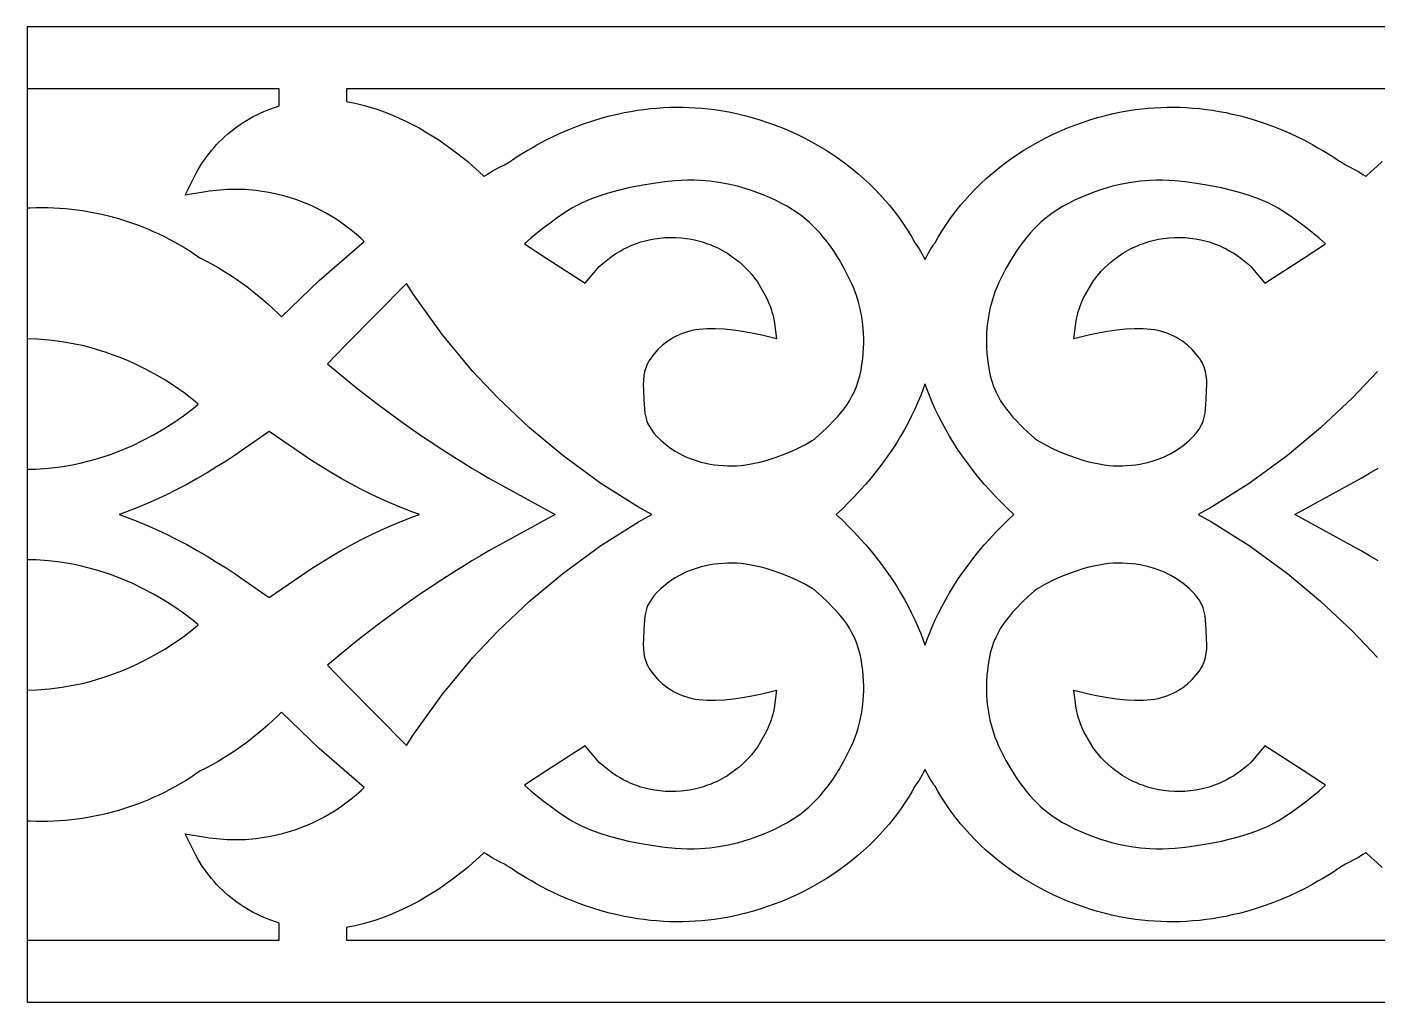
# Model space of a CAD drawing. Extents: x -438 to 438, y -79 to 79.
# Drawn here: x -437.5 to -218.8, y -79 to 79 of the extents above; entities that cross this region are included whole.
import ezdxf

# ---------------------------------------------------------------- set-up
doc = ezdxf.new("R2010")
doc.units = 0
doc.layers.add('LAYER_1', color=18, linetype='CONTINUOUS')

msp = doc.modelspace()

# ---------------------------------------------------------------- linework, layer by layer
at = {"layer": 'LAYER_1'}
for points in [[(-437.5, -79), (437.5, -79), (437.5, 79), (-437.5, 79)], [(-390.14, 37.91), (-382.89, 44.24), (-383.37, 44.7), (-384.17, 45.41), (-384.99, 46.09), (-385.83, 46.74), (-386.69, 47.36), (-387.58, 47.95), (-388.49, 48.51), (-389.14, 48.88), (-389.81, 49.24), (-390.48, 49.58), (-391.15, 49.9), (-391.84, 50.21), (-392.53, 50.5), (-393.23, 50.77), (-393.94, 51.03), (-394.65, 51.26), (-395.37, 51.48), (-396.09, 51.68), (-396.82, 51.87), (-397.56, 52.03), (-398.3, 52.18), (-399.04, 52.3), (-399.79, 52.41), (-400.37, 52.49), (-400.95, 52.55), (-401.54, 52.6), (-402.12, 52.64), (-402.71, 52.66), (-403.29, 52.68), (-403.88, 52.68), (-404.47, 52.67), (-405.05, 52.66), (-405.64, 52.63), (-406.22, 52.58), (-406.81, 52.53), (-407.39, 52.47), (-407.97, 52.39), (-408.55, 52.3), (-411.86, 51.74), (-410.38, 54.77), (-410.09, 55.33), (-409.77, 55.89), (-409.45, 56.43), (-409.1, 56.97), (-408.75, 57.49), (-408.38, 58), (-408, 58.51), (-407.6, 58.99), (-407.19, 59.47), (-406.77, 59.94), (-406.34, 60.39), (-405.89, 60.83), (-405.43, 61.25), (-404.96, 61.67), (-404.48, 62.07), (-403.99, 62.46), (-403.49, 62.83), (-402.98, 63.19), (-402.46, 63.53), (-401.93, 63.86), (-401.39, 64.18), (-400.84, 64.48), (-400.28, 64.77), (-399.72, 65.04), (-399.14, 65.29), (-398.56, 65.53), (-397.97, 65.76), (-397.38, 65.97), (-396.77, 66.16), (-396.63, 66.2), (-396.63, 69), (-437.5, 69), (-437.5, 49.7), (-436.98, 49.72), (-436.03, 49.75), (-435.08, 49.76), (-434.12, 49.74), (-433.17, 49.71), (-432.21, 49.65), (-431.26, 49.58), (-430.31, 49.48), (-429.36, 49.37), (-428.51, 49.25), (-427.66, 49.11), (-426.82, 48.95), (-425.98, 48.79), (-425.14, 48.6), (-424.31, 48.4), (-423.48, 48.18), (-422.66, 47.95), (-421.84, 47.7), (-421.03, 47.44), (-420.22, 47.16), (-419.41, 46.86), (-418.62, 46.55), (-417.82, 46.23), (-417.04, 45.88), (-416.26, 45.53), (-415.35, 45.09), (-414.45, 44.63), (-413.57, 44.15), (-412.69, 43.66), (-411.83, 43.14), (-410.97, 42.6), (-410.14, 42.05), (-409.4, 41.54), (-408.5, 41.08), (-407.52, 40.55), (-406.54, 40), (-405.58, 39.43), (-404.64, 38.84), (-403.7, 38.22), (-402.79, 37.59), (-401.89, 36.93), (-401, 36.25), (-400.13, 35.56), (-399.27, 34.84), (-398.43, 34.11), (-397.61, 33.35), (-396.8, 32.58), (-396.25, 32.02)], [(-322.51, 7.9), (-321.76, 7.96), (-321.02, 8.05), (-320.18, 8.19), (-319.35, 8.36), (-318.53, 8.55), (-317.71, 8.77), (-316.13, 9.27), (-314.64, 9.82), (-313.72, 10.2), (-312.86, 10.59), (-311.37, 11.33), (-310.28, 11.97), (-309.91, 12.22), (-309.67, 12.41), (-308.76, 13.25), (-307.75, 14.2), (-306.69, 15.27), (-306.17, 15.84), (-305.65, 16.45), (-305.15, 17.08), (-304.68, 17.74), (-304.23, 18.44), (-303.82, 19.17), (-303.43, 19.94), (-303.09, 20.75), (-302.8, 21.6), (-302.55, 22.49), (-302.36, 23.38), (-302.2, 24.29), (-302.08, 25.21), (-301.99, 26.14), (-301.94, 26.95), (-301.92, 27.77), (-301.92, 28.59), (-301.95, 29.4), (-302.06, 30.73), (-302.25, 32.04), (-302.5, 33.34), (-302.83, 34.61), (-303.06, 35.35), (-303.32, 36.08), (-303.6, 36.79), (-303.91, 37.49), (-304.47, 38.66), (-305.09, 39.87), (-305.92, 41.32), (-306.84, 42.77), (-307.33, 43.48), (-307.86, 44.19), (-308.42, 44.89), (-309, 45.57), (-309.56, 46.18), (-310.15, 46.78), (-310.76, 47.36), (-311.4, 47.91), (-312.07, 48.45), (-312.77, 48.96), (-313.5, 49.44), (-314.26, 49.9), (-315.23, 50.42), (-316.21, 50.92), (-317.21, 51.38), (-318.22, 51.81), (-319.25, 52.2), (-320.28, 52.57), (-321.32, 52.89), (-322.36, 53.18), (-323.87, 53.54), (-325.38, 53.81), (-326.88, 54.02), (-328.38, 54.14), (-329.42, 54.19), (-330.46, 54.19), (-331.48, 54.15), (-332.5, 54.08), (-334.13, 53.9), (-335.97, 53.65), (-337.96, 53.32), (-340.04, 52.91), (-341.49, 52.57), (-342.94, 52.18), (-344.36, 51.75), (-345.75, 51.26), (-346.67, 50.89), (-347.56, 50.5), (-348.41, 50.07), (-349.21, 49.62), (-350.4, 48.88), (-351.58, 48.07), (-352.75, 47.23), (-353.86, 46.39), (-355.85, 44.79), (-356.9, 43.88), (-353.25, 41.51), (-347.07, 37.5), (-344.77, 40.18), (-344.21, 40.69), (-343.68, 41.13), (-343.14, 41.56), (-342.57, 41.96), (-341.99, 42.34), (-341.39, 42.69), (-340.78, 43.03), (-340.16, 43.33), (-339.74, 43.52), (-339.31, 43.7), (-338.88, 43.86), (-338.45, 44.01), (-338.01, 44.16), (-337.57, 44.28), (-337.12, 44.4), (-336.66, 44.51), (-335.82, 44.67), (-334.96, 44.79), (-334.1, 44.87), (-333.24, 44.9), (-332.37, 44.89), (-331.51, 44.84), (-330.65, 44.74), (-329.8, 44.6), (-329.35, 44.51), (-328.92, 44.4), (-328.49, 44.29), (-328.06, 44.17), (-327.64, 44.03), (-327.22, 43.88), (-326.8, 43.73), (-326.39, 43.56), (-325.98, 43.38), (-325.58, 43.19), (-325.18, 42.99), (-324.79, 42.78), (-324.4, 42.56), (-324.02, 42.33), (-323.65, 42.09), (-323.27, 41.83), (-322.69, 41.4), (-322.12, 40.95), (-321.57, 40.47), (-321.05, 39.96), (-320.54, 39.44), (-320.06, 38.89), (-319.6, 38.32), (-319.14, 37.7), (-317.67, 35.13), (-317.45, 34.64), (-317.27, 34.2), (-317.1, 33.75), (-316.94, 33.29), (-316.8, 32.83), (-316.67, 32.37), (-316.56, 31.9), (-316.44, 31.4), (-316.06, 28.46), (-318.44, 29.05), (-320.05, 29.4), (-321.58, 29.68), (-323.02, 29.88), (-324.56, 30.03), (-325.99, 30.09), (-327.33, 30.08), (-328.57, 29.99), (-329.16, 29.91), (-329.73, 29.8), (-330.29, 29.67), (-330.82, 29.51), (-331.33, 29.33), (-331.82, 29.12), (-332.29, 28.9), (-332.74, 28.66), (-333.23, 28.37), (-333.68, 28.07), (-334.53, 27.42), (-335.26, 26.74), (-335.88, 26.06), (-336.44, 25.33), (-336.66, 24.98), (-336.86, 24.62), (-337.04, 24.26), (-337.19, 23.9), (-337.42, 23.15), (-337.55, 22.47), (-337.62, 21.75), (-337.64, 20.99), (-337.6, 20.16), (-337.53, 18.65), (-337.45, 17.14), (-337.37, 16.43), (-337.24, 15.75), (-337.05, 15.1), (-336.93, 14.8), (-336.79, 14.52), (-336.38, 13.83), (-335.91, 13.19), (-335.38, 12.6), (-334.82, 12.05), (-334.01, 11.36), (-333.21, 10.77), (-332.45, 10.28), (-331.79, 9.89), (-331.3, 9.63), (-330.77, 9.37), (-330.19, 9.13), (-329.58, 8.9), (-328.93, 8.69), (-328.25, 8.5), (-327.53, 8.33), (-326.79, 8.18), (-326.11, 8.07), (-325.41, 7.98), (-324.7, 7.92), (-323.98, 7.89), (-323.25, 7.88)], [(-259.99, 7.89), (-259.26, 7.92), (-258.55, 7.98), (-257.85, 8.07), (-257.17, 8.18), (-256.43, 8.33), (-255.72, 8.5), (-255.04, 8.69), (-254.39, 8.9), (-253.77, 9.13), (-253.2, 9.37), (-252.67, 9.63), (-252.18, 9.89), (-251.52, 10.28), (-250.76, 10.77), (-249.96, 11.36), (-249.15, 12.05), (-248.59, 12.6), (-248.06, 13.19), (-247.58, 13.83), (-247.18, 14.52), (-247.04, 14.8), (-246.92, 15.1), (-246.73, 15.75), (-246.6, 16.43), (-246.52, 17.14), (-246.43, 18.65), (-246.37, 20.16), (-246.33, 20.99), (-246.34, 21.75), (-246.42, 22.47), (-246.55, 23.15), (-246.78, 23.9), (-246.93, 24.26), (-247.1, 24.62), (-247.3, 24.98), (-247.53, 25.33), (-248.09, 26.06), (-248.71, 26.74), (-249.44, 27.42), (-250.28, 28.07), (-250.74, 28.37), (-251.22, 28.66), (-251.67, 28.9), (-252.14, 29.12), (-252.64, 29.33), (-253.15, 29.51), (-253.68, 29.67), (-254.23, 29.8), (-254.81, 29.91), (-255.4, 29.99), (-256.64, 30.08), (-257.97, 30.09), (-259.41, 30.03), (-260.94, 29.88), (-262.39, 29.68), (-263.91, 29.4), (-265.52, 29.05), (-267.9, 28.46), (-267.52, 31.4), (-267.41, 31.9), (-267.29, 32.37), (-267.16, 32.83), (-267.02, 33.29), (-266.87, 33.75), (-266.7, 34.2), (-266.52, 34.64), (-266.3, 35.13), (-264.82, 37.7), (-264.36, 38.32), (-263.9, 38.89), (-263.42, 39.44), (-262.92, 39.96), (-262.39, 40.47), (-261.84, 40.95), (-261.28, 41.4), (-260.69, 41.83), (-260.32, 42.09), (-259.94, 42.33), (-259.56, 42.56), (-259.18, 42.78), (-258.78, 42.99), (-258.39, 43.19), (-257.98, 43.38), (-257.58, 43.56), (-257.17, 43.73), (-256.75, 43.88), (-256.33, 44.03), (-255.91, 44.17), (-255.48, 44.29), (-255.05, 44.4), (-254.61, 44.51), (-254.17, 44.6), (-253.32, 44.74), (-252.46, 44.84), (-251.59, 44.89), (-250.73, 44.9), (-249.87, 44.87), (-249, 44.79), (-248.15, 44.67), (-247.3, 44.51), (-246.85, 44.4), (-246.4, 44.28), (-245.96, 44.16), (-245.52, 44.01), (-245.08, 43.86), (-244.65, 43.7), (-244.23, 43.52), (-243.8, 43.33), (-243.18, 43.03), (-242.57, 42.69), (-241.97, 42.34), (-241.39, 41.96), (-240.83, 41.56), (-240.28, 41.13), (-239.75, 40.69), (-239.2, 40.18), (-236.9, 37.5), (-230.72, 41.51), (-227.07, 43.88), (-228.12, 44.79), (-230.11, 46.39), (-231.22, 47.23), (-232.38, 48.07), (-233.57, 48.88), (-234.76, 49.62), (-235.56, 50.07), (-236.4, 50.5), (-237.29, 50.89), (-238.22, 51.26), (-239.6, 51.75), (-241.03, 52.18), (-242.47, 52.57), (-243.93, 52.91), (-246, 53.32), (-247.99, 53.65), (-249.83, 53.9), (-251.47, 54.08), (-252.49, 54.15), (-253.51, 54.19), (-254.54, 54.19), (-255.58, 54.14), (-257.08, 54.02), (-258.59, 53.81), (-260.1, 53.54), (-261.6, 53.18), (-262.65, 52.89), (-263.69, 52.57), (-264.72, 52.2), (-265.74, 51.81), (-266.76, 51.38), (-267.76, 50.92), (-268.74, 50.42), (-269.71, 49.9), (-270.47, 49.44), (-271.2, 48.96), (-271.89, 48.45), (-272.56, 47.91), (-273.2, 47.36), (-273.82, 46.78), (-274.41, 46.18), (-274.97, 45.57), (-275.55, 44.89), (-276.11, 44.19), (-276.63, 43.48), (-277.13, 42.77), (-278.05, 41.32), (-278.87, 39.87), (-279.5, 38.66), (-280.06, 37.49), (-280.37, 36.79), (-280.65, 36.08), (-280.91, 35.35), (-281.13, 34.61), (-281.46, 33.34), (-281.72, 32.04), (-281.9, 30.73), (-282.01, 29.4), (-282.04, 28.59), (-282.05, 27.77), (-282.03, 26.95), (-281.98, 26.14), (-281.89, 25.21), (-281.77, 24.29), (-281.61, 23.38), (-281.41, 22.49), (-281.17, 21.6), (-280.87, 20.75), (-280.53, 19.94), (-280.15, 19.17), (-279.73, 18.44), (-279.28, 17.74), (-278.81, 17.08), (-278.32, 16.45), (-277.8, 15.84), (-277.28, 15.27), (-276.22, 14.2), (-275.21, 13.25), (-274.3, 12.41), (-274.05, 12.22), (-273.69, 11.97), (-272.59, 11.33), (-271.11, 10.59), (-270.25, 10.2), (-269.32, 9.82), (-267.83, 9.27), (-266.25, 8.77), (-265.44, 8.55), (-264.62, 8.36), (-263.78, 8.19), (-262.95, 8.05), (-262.2, 7.96), (-261.46, 7.9), (-260.72, 7.88)], [(-374.87, -35.64), (-370.2, -29.12), (-365.27, -23.19), (-361.22, -18.88), (-356.09, -14.02), (-350.7, -9.54), (-344.53, -5.05), (-338.4, -1.19), (-336.26, 0), (-338.4, 1.19), (-344.53, 5.05), (-350.7, 9.54), (-356.09, 14.02), (-361.22, 18.88), (-365.27, 23.19), (-370.2, 29.12), (-374.87, 35.64), (-376.03, 37.43), (-380.79, 32.59), (-385.87, 27.43), (-388.82, 24.44), (-385.02, 21.29), (-385.01, 21.29), (-383.62, 20.17), (-382.21, 19.07), (-380.79, 17.99), (-379.36, 16.91), (-377.93, 15.86), (-376.48, 14.81), (-375.02, 13.78), (-373.55, 12.77), (-372.21, 11.86), (-370.86, 10.97), (-369.51, 10.09), (-368.15, 9.22), (-366.78, 8.36), (-365.4, 7.52), (-364.02, 6.68), (-362.64, 5.87), (-351.92, 0), (-362.64, -5.87), (-364.02, -6.68), (-365.4, -7.52), (-366.78, -8.36), (-368.15, -9.22), (-369.51, -10.09), (-370.86, -10.97), (-372.21, -11.86), (-373.55, -12.77), (-375.02, -13.78), (-376.48, -14.81), (-377.93, -15.86), (-379.36, -16.91), (-380.79, -17.99), (-382.21, -19.07), (-383.62, -20.17), (-385.01, -21.29), (-385.02, -21.29), (-388.82, -24.44), (-385.87, -27.43), (-380.79, -32.59), (-376.03, -37.43)], [(-436.01, 7.36), (-434.04, 7.5), (-432.08, 7.73), (-430.13, 8.06), (-428.89, 8.32), (-427.64, 8.62), (-426.4, 8.96), (-425.17, 9.33), (-423.95, 9.74), (-422.74, 10.19), (-421.53, 10.68), (-420.34, 11.2), (-418.65, 12.02), (-416.98, 12.9), (-415.34, 13.86), (-413.72, 14.9), (-412.14, 16.01), (-410.58, 17.19), (-409.74, 17.88), (-410.53, 18.53), (-412.05, 19.69), (-413.6, 20.78), (-415.18, 21.8), (-416.77, 22.74), (-418.38, 23.61), (-420.02, 24.41), (-421.21, 24.95), (-422.41, 25.44), (-423.62, 25.9), (-424.83, 26.32), (-426.06, 26.71), (-427.29, 27.05), (-428.52, 27.36), (-429.74, 27.62), (-431.8, 27.98), (-433.86, 28.24), (-435.92, 28.4), (-437.5, 28.44), (-437.5, 7.32)], [(-291.95, -21.11), (-291.7, -20.39), (-291.27, -19.29), (-290.81, -18.18), (-290.32, -17.07), (-289.79, -15.97), (-289.23, -14.86), (-288.63, -13.77), (-288, -12.67), (-287.34, -11.58), (-286.59, -10.43), (-285.79, -9.28), (-284.96, -8.13), (-284.09, -6.99), (-283.26, -5.96), (-282.39, -4.94), (-281.49, -3.93), (-280.56, -2.92), (-279.59, -1.92), (-278.58, -0.92), (-277.6, 0), (-278.58, 0.92), (-279.59, 1.92), (-280.56, 2.92), (-281.49, 3.93), (-282.39, 4.94), (-283.26, 5.96), (-284.09, 6.99), (-284.96, 8.13), (-285.79, 9.28), (-286.59, 10.43), (-287.34, 11.58), (-288, 12.67), (-288.63, 13.77), (-289.23, 14.86), (-289.79, 15.97), (-290.32, 17.07), (-290.81, 18.18), (-291.27, 19.29), (-291.7, 20.39), (-291.95, 21.11), (-291.98, 21.19), (-292.01, 21.11), (-292.27, 20.39), (-292.69, 19.29), (-293.15, 18.18), (-293.65, 17.07), (-294.17, 15.97), (-294.74, 14.86), (-295.33, 13.77), (-295.96, 12.67), (-296.63, 11.58), (-297.38, 10.43), (-298.17, 9.28), (-299, 8.13), (-299.88, 6.99), (-300.71, 5.96), (-301.57, 4.94), (-302.47, 3.93), (-303.41, 2.92), (-304.38, 1.92), (-305.38, 0.92), (-306.36, 0), (-305.38, -0.92), (-304.38, -1.92), (-303.41, -2.92), (-302.47, -3.93), (-301.57, -4.94), (-300.71, -5.96), (-299.88, -6.99), (-299, -8.13), (-298.17, -9.28), (-297.38, -10.43), (-296.63, -11.58), (-295.96, -12.67), (-295.33, -13.77), (-294.74, -14.86), (-294.17, -15.97), (-293.65, -17.07), (-293.15, -18.18), (-292.69, -19.29), (-292.27, -20.39), (-292.01, -21.11), (-291.98, -21.19)], [(-394.16, -10.62), (-391.23, -8.66), (-389.71, -7.7), (-388.17, -6.76), (-386.6, -5.85), (-385.02, -4.97), (-383.41, -4.11), (-381.77, -3.29), (-379.55, -2.25), (-377.28, -1.27), (-374.98, -0.38), (-373.88, 0), (-374.98, 0.38), (-377.28, 1.27), (-379.55, 2.25), (-381.77, 3.29), (-383.41, 4.11), (-385.02, 4.97), (-386.6, 5.85), (-388.17, 6.76), (-389.71, 7.7), (-391.23, 8.66), (-394.16, 10.62), (-398.24, 13.43), (-402.3, 10.62), (-403.76, 9.63), (-405.25, 8.66), (-406.77, 7.7), (-408.31, 6.76), (-409.95, 5.81), (-411.62, 4.88), (-413.31, 3.99), (-415.02, 3.13), (-417.4, 2.04), (-419.81, 1.02), (-422.25, 0.1), (-422.56, 0), (-422.25, -0.1), (-419.81, -1.02), (-417.4, -2.04), (-415.02, -3.13), (-413.31, -3.99), (-411.62, -4.88), (-409.95, -5.81), (-408.31, -6.76), (-406.77, -7.7), (-405.25, -8.66), (-403.76, -9.63), (-402.3, -10.62), (-398.24, -13.43)], [(-435.92, -28.4), (-433.86, -28.24), (-431.8, -27.98), (-429.74, -27.62), (-428.52, -27.36), (-427.29, -27.05), (-426.06, -26.71), (-424.83, -26.32), (-423.62, -25.9), (-422.41, -25.44), (-421.21, -24.95), (-420.02, -24.41), (-418.38, -23.61), (-416.77, -22.74), (-415.18, -21.8), (-413.6, -20.78), (-412.05, -19.69), (-410.53, -18.53), (-409.74, -17.88), (-410.58, -17.19), (-412.14, -16.01), (-413.72, -14.9), (-415.34, -13.86), (-416.98, -12.9), (-418.65, -12.02), (-420.34, -11.2), (-421.53, -10.68), (-422.74, -10.19), (-423.95, -9.74), (-425.17, -9.33), (-426.4, -8.96), (-427.64, -8.62), (-428.89, -8.32), (-430.13, -8.06), (-432.08, -7.73), (-434.04, -7.5), (-436.01, -7.36), (-437.5, -7.32), (-437.5, -28.44)], [(-329.42, -54.19), (-328.38, -54.14), (-326.88, -54.02), (-325.38, -53.81), (-323.87, -53.54), (-322.36, -53.18), (-321.32, -52.89), (-320.28, -52.57), (-319.25, -52.2), (-318.22, -51.81), (-317.21, -51.38), (-316.21, -50.92), (-315.23, -50.42), (-314.26, -49.9), (-313.5, -49.44), (-312.77, -48.96), (-312.07, -48.45), (-311.4, -47.91), (-310.76, -47.36), (-310.15, -46.78), (-309.56, -46.18), (-309, -45.57), (-308.42, -44.89), (-307.86, -44.19), (-307.33, -43.48), (-306.84, -42.77), (-305.92, -41.32), (-305.09, -39.87), (-304.47, -38.66), (-303.91, -37.49), (-303.6, -36.79), (-303.32, -36.08), (-303.06, -35.35), (-302.83, -34.61), (-302.5, -33.34), (-302.25, -32.04), (-302.06, -30.73), (-301.95, -29.4), (-301.92, -28.59), (-301.92, -27.77), (-301.94, -26.95), (-301.99, -26.14), (-302.08, -25.21), (-302.2, -24.29), (-302.36, -23.38), (-302.55, -22.49), (-302.8, -21.6), (-303.09, -20.75), (-303.43, -19.94), (-303.82, -19.17), (-304.23, -18.44), (-304.68, -17.74), (-305.15, -17.08), (-305.65, -16.45), (-306.17, -15.84), (-306.69, -15.27), (-307.75, -14.2), (-308.76, -13.25), (-309.67, -12.41), (-309.91, -12.22), (-310.28, -11.97), (-311.37, -11.33), (-312.86, -10.59), (-313.72, -10.2), (-314.64, -9.82), (-316.13, -9.27), (-317.71, -8.77), (-318.53, -8.55), (-319.35, -8.36), (-320.18, -8.19), (-321.02, -8.05), (-321.76, -7.96), (-322.51, -7.9), (-323.25, -7.88), (-323.98, -7.89), (-324.7, -7.92), (-325.41, -7.98), (-326.11, -8.07), (-326.79, -8.18), (-327.53, -8.33), (-328.25, -8.5), (-328.93, -8.69), (-329.58, -8.9), (-330.19, -9.13), (-330.77, -9.37), (-331.3, -9.63), (-331.79, -9.89), (-332.45, -10.28), (-333.21, -10.77), (-334.01, -11.36), (-334.82, -12.05), (-335.38, -12.6), (-335.91, -13.19), (-336.38, -13.83), (-336.79, -14.52), (-336.93, -14.8), (-337.05, -15.1), (-337.24, -15.75), (-337.37, -16.43), (-337.45, -17.14), (-337.53, -18.65), (-337.6, -20.16), (-337.64, -20.99), (-337.62, -21.75), (-337.55, -22.47), (-337.42, -23.15), (-337.19, -23.9), (-337.04, -24.26), (-336.86, -24.62), (-336.66, -24.98), (-336.44, -25.33), (-335.88, -26.06), (-335.26, -26.74), (-334.53, -27.42), (-333.68, -28.07), (-333.23, -28.37), (-332.74, -28.66), (-332.29, -28.9), (-331.82, -29.12), (-331.33, -29.33), (-330.82, -29.51), (-330.29, -29.67), (-329.73, -29.8), (-329.16, -29.91), (-328.57, -29.99), (-327.33, -30.08), (-325.99, -30.09), (-324.56, -30.03), (-323.02, -29.88), (-321.58, -29.68), (-320.05, -29.4), (-318.44, -29.05), (-316.06, -28.46), (-316.44, -31.4), (-316.56, -31.9), (-316.67, -32.37), (-316.8, -32.83), (-316.94, -33.29), (-317.1, -33.75), (-317.27, -34.2), (-317.45, -34.64), (-317.67, -35.13), (-319.14, -37.7), (-319.6, -38.32), (-320.06, -38.89), (-320.54, -39.44), (-321.05, -39.96), (-321.57, -40.47), (-322.12, -40.95), (-322.69, -41.4), (-323.27, -41.83), (-323.65, -42.09), (-324.02, -42.33), (-324.4, -42.56), (-324.79, -42.78), (-325.18, -42.99), (-325.58, -43.19), (-325.98, -43.38), (-326.39, -43.56), (-326.8, -43.73), (-327.22, -43.88), (-327.64, -44.03), (-328.06, -44.17), (-328.49, -44.29), (-328.92, -44.4), (-329.35, -44.51), (-329.8, -44.6), (-330.65, -44.74), (-331.51, -44.84), (-332.37, -44.89), (-333.24, -44.9), (-334.1, -44.87), (-334.96, -44.79), (-335.82, -44.67), (-336.66, -44.51), (-337.12, -44.4), (-337.57, -44.28), (-338.01, -44.16), (-338.45, -44.01), (-338.88, -43.86), (-339.31, -43.7), (-339.74, -43.52), (-340.16, -43.33), (-340.78, -43.03), (-341.39, -42.69), (-341.99, -42.34), (-342.57, -41.96), (-343.14, -41.56), (-343.68, -41.13), (-344.22, -40.69), (-344.77, -40.18), (-347.07, -37.5), (-353.25, -41.51), (-356.9, -43.88), (-355.85, -44.79), (-353.86, -46.39), (-352.75, -47.23), (-351.58, -48.07), (-350.4, -48.88), (-349.21, -49.62), (-348.41, -50.07), (-347.56, -50.5), (-346.67, -50.89), (-345.75, -51.26), (-344.36, -51.75), (-342.94, -52.18), (-341.49, -52.57), (-340.04, -52.91), (-337.96, -53.32), (-335.97, -53.65), (-334.13, -53.9), (-332.5, -54.08), (-331.48, -54.15), (-330.46, -54.19)], [(-252.49, -54.15), (-251.47, -54.08), (-249.83, -53.9), (-247.99, -53.65), (-246, -53.32), (-243.93, -52.91), (-242.47, -52.57), (-241.03, -52.18), (-239.6, -51.75), (-238.22, -51.26), (-237.29, -50.89), (-236.4, -50.5), (-235.56, -50.07), (-234.76, -49.62), (-233.57, -48.88), (-232.38, -48.07), (-231.22, -47.23), (-230.11, -46.39), (-228.12, -44.79), (-227.07, -43.88), (-230.72, -41.51), (-236.9, -37.5), (-239.2, -40.18), (-239.75, -40.69), (-240.28, -41.13), (-240.83, -41.56), (-241.39, -41.96), (-241.97, -42.34), (-242.57, -42.69), (-243.18, -43.03), (-243.8, -43.33), (-244.23, -43.52), (-244.65, -43.7), (-245.08, -43.86), (-245.52, -44.01), (-245.96, -44.16), (-246.4, -44.28), (-246.85, -44.4), (-247.3, -44.51), (-248.15, -44.67), (-249, -44.79), (-249.87, -44.87), (-250.73, -44.9), (-251.59, -44.89), (-252.46, -44.84), (-253.32, -44.74), (-254.17, -44.6), (-254.61, -44.51), (-255.05, -44.4), (-255.48, -44.29), (-255.91, -44.17), (-256.33, -44.03), (-256.75, -43.88), (-257.17, -43.73), (-257.58, -43.56), (-257.98, -43.38), (-258.39, -43.19), (-258.78, -42.99), (-259.18, -42.78), (-259.56, -42.56), (-259.94, -42.33), (-260.32, -42.09), (-260.69, -41.83), (-261.28, -41.4), (-261.84, -40.95), (-262.39, -40.47), (-262.92, -39.96), (-263.42, -39.44), (-263.9, -38.89), (-264.36, -38.32), (-264.82, -37.7), (-266.3, -35.13), (-266.52, -34.64), (-266.7, -34.2), (-266.87, -33.75), (-267.02, -33.29), (-267.16, -32.83), (-267.29, -32.37), (-267.41, -31.9), (-267.52, -31.4), (-267.9, -28.46), (-265.52, -29.05), (-263.91, -29.4), (-262.39, -29.68), (-260.94, -29.88), (-259.41, -30.03), (-257.97, -30.09), (-256.64, -30.08), (-255.4, -29.99), (-254.81, -29.91), (-254.23, -29.8), (-253.68, -29.67), (-253.15, -29.51), (-252.64, -29.33), (-252.14, -29.12), (-251.67, -28.9), (-251.22, -28.66), (-250.74, -28.37), (-250.28, -28.07), (-249.44, -27.42), (-248.71, -26.74), (-248.09, -26.06), (-247.53, -25.33), (-247.3, -24.98), (-247.1, -24.62), (-246.93, -24.26), (-246.78, -23.9), (-246.55, -23.15), (-246.42, -22.47), (-246.34, -21.75), (-246.33, -20.99), (-246.37, -20.16), (-246.43, -18.65), (-246.52, -17.14), (-246.6, -16.43), (-246.73, -15.75), (-246.92, -15.1), (-247.04, -14.8), (-247.18, -14.52), (-247.58, -13.83), (-248.06, -13.19), (-248.59, -12.6), (-249.15, -12.05), (-249.96, -11.36), (-250.76, -10.77), (-251.52, -10.28), (-252.18, -9.89), (-252.67, -9.63), (-253.2, -9.37), (-253.77, -9.13), (-254.39, -8.9), (-255.04, -8.69), (-255.72, -8.5), (-256.43, -8.33), (-257.17, -8.18), (-257.85, -8.07), (-258.55, -7.98), (-259.26, -7.92), (-259.99, -7.89), (-260.72, -7.88), (-261.46, -7.9), (-262.2, -7.96), (-262.95, -8.05), (-263.78, -8.19), (-264.62, -8.36), (-265.44, -8.55), (-266.25, -8.77), (-267.83, -9.27), (-269.32, -9.82), (-270.25, -10.2), (-271.11, -10.59), (-272.59, -11.33), (-273.69, -11.97), (-274.05, -12.22), (-274.3, -12.41), (-275.21, -13.25), (-276.22, -14.2), (-277.28, -15.27), (-277.8, -15.84), (-278.32, -16.45), (-278.81, -17.08), (-279.28, -17.74), (-279.73, -18.44), (-280.15, -19.17), (-280.53, -19.94), (-280.87, -20.75), (-281.17, -21.6), (-281.41, -22.49), (-281.61, -23.38), (-281.77, -24.29), (-281.89, -25.21), (-281.98, -26.14), (-282.03, -26.95), (-282.05, -27.77), (-282.04, -28.59), (-282.01, -29.4), (-281.9, -30.73), (-281.72, -32.04), (-281.46, -33.34), (-281.13, -34.61), (-280.91, -35.35), (-280.65, -36.08), (-280.37, -36.79), (-280.06, -37.49), (-279.5, -38.66), (-278.87, -39.87), (-278.05, -41.32), (-277.13, -42.77), (-276.63, -43.48), (-276.11, -44.19), (-275.55, -44.89), (-274.97, -45.57), (-274.41, -46.18), (-273.82, -46.78), (-273.2, -47.36), (-272.56, -47.91), (-271.89, -48.45), (-271.2, -48.96), (-270.47, -49.44), (-269.71, -49.9), (-268.74, -50.42), (-267.76, -50.92), (-266.76, -51.38), (-265.74, -51.81), (-264.72, -52.2), (-263.69, -52.57), (-262.65, -52.89), (-261.6, -53.18), (-260.1, -53.54), (-258.59, -53.81), (-257.08, -54.02), (-255.58, -54.14), (-254.54, -54.19), (-253.51, -54.19)], [(-396.63, -66.2), (-396.77, -66.16), (-397.38, -65.97), (-397.97, -65.76), (-398.56, -65.53), (-399.14, -65.29), (-399.72, -65.04), (-400.28, -64.77), (-400.84, -64.48), (-401.39, -64.18), (-401.93, -63.86), (-402.46, -63.53), (-402.98, -63.19), (-403.49, -62.83), (-403.99, -62.46), (-404.48, -62.07), (-404.96, -61.67), (-405.43, -61.25), (-405.89, -60.83), (-406.34, -60.39), (-406.77, -59.94), (-407.19, -59.47), (-407.6, -58.99), (-408, -58.51), (-408.38, -58), (-408.75, -57.49), (-409.1, -56.97), (-409.45, -56.43), (-409.77, -55.89), (-410.09, -55.33), (-410.38, -54.77), (-411.86, -51.74), (-408.55, -52.3), (-407.97, -52.39), (-407.39, -52.47), (-406.81, -52.53), (-406.22, -52.58), (-405.64, -52.63), (-405.05, -52.66), (-404.47, -52.67), (-403.88, -52.68), (-403.29, -52.68), (-402.71, -52.66), (-402.12, -52.64), (-401.54, -52.6), (-400.95, -52.55), (-400.37, -52.49), (-399.79, -52.41), (-399.04, -52.3), (-398.3, -52.18), (-397.56, -52.03), (-396.82, -51.87), (-396.09, -51.68), (-395.37, -51.48), (-394.65, -51.26), (-393.94, -51.03), (-393.23, -50.77), (-392.53, -50.5), (-391.84, -50.21), (-391.15, -49.9), (-390.48, -49.58), (-389.81, -49.24), (-389.14, -48.88), (-388.49, -48.51), (-387.58, -47.95), (-386.69, -47.36), (-385.83, -46.74), (-384.99, -46.09), (-384.17, -45.41), (-383.37, -44.7), (-382.89, -44.24), (-390.14, -37.91), (-396.25, -32.02), (-396.8, -32.58), (-397.61, -33.35), (-398.43, -34.11), (-399.27, -34.84), (-400.13, -35.56), (-401, -36.25), (-401.89, -36.93), (-402.79, -37.59), (-403.7, -38.22), (-404.64, -38.84), (-405.58, -39.43), (-406.54, -40), (-407.52, -40.55), (-408.5, -41.08), (-409.4, -41.54), (-410.14, -42.05), (-410.97, -42.6), (-411.83, -43.14), (-412.69, -43.66), (-413.57, -44.15), (-414.45, -44.63), (-415.35, -45.09), (-416.26, -45.53), (-417.04, -45.88), (-417.82, -46.23), (-418.62, -46.55), (-419.41, -46.86), (-420.22, -47.16), (-421.03, -47.44), (-421.84, -47.7), (-422.66, -47.95), (-423.48, -48.18), (-424.31, -48.4), (-425.14, -48.6), (-425.98, -48.79), (-426.82, -48.95), (-427.66, -49.11), (-428.51, -49.25), (-429.36, -49.37), (-430.31, -49.48), (-431.26, -49.58), (-432.21, -49.65), (-433.17, -49.71), (-434.12, -49.74), (-435.08, -49.76), (-436.03, -49.75), (-436.98, -49.72), (-437.5, -49.7), (-437.5, -69), (-396.63, -69)]]:
    msp.add_lwpolyline(points, close=True, dxfattribs=at)
for points in [[(-198.27, 69), (-385.72, 69), (-385.72, 66.93), (-385.49, 66.89), (-384.6, 66.71), (-383.7, 66.51), (-382.8, 66.27), (-381.9, 66.02), (-380.99, 65.73), (-380.08, 65.42), (-379.17, 65.08), (-378.26, 64.72), (-377.19, 64.25), (-376.12, 63.75), (-375.05, 63.22), (-373.97, 62.64), (-372.91, 62.03), (-371.84, 61.38), (-370.78, 60.7), (-369.72, 59.97), (-368.8, 59.32), (-367.89, 58.63), (-366.99, 57.92), (-366.09, 57.18), (-365.19, 56.41), (-364.3, 55.61), (-363.44, 54.8), (-363.34, 54.87), (-362.96, 55.12), (-362.23, 55.56), (-361.51, 55.96), (-360.81, 56.33), (-360.14, 56.69), (-359.49, 57.06), (-358.83, 57.48), (-358.06, 57.99), (-357.27, 58.49), (-356.47, 58.97), (-355.67, 59.44), (-354.87, 59.89), (-354.06, 60.33), (-353.26, 60.75), (-352.44, 61.15), (-351.13, 61.77), (-349.8, 62.34), (-348.47, 62.88), (-347.14, 63.37), (-345.8, 63.81), (-344.47, 64.22), (-343.13, 64.58), (-341.8, 64.9), (-340.73, 65.13), (-339.67, 65.33), (-338.6, 65.5), (-337.54, 65.65), (-336.48, 65.77), (-335.43, 65.87), (-334.37, 65.94), (-333.32, 65.99), (-332.28, 66.01), (-331.24, 66), (-330.2, 65.97), (-329.17, 65.92), (-328.14, 65.84), (-327.12, 65.74), (-326.11, 65.61), (-325.1, 65.46), (-323.8, 65.23), (-322.51, 64.96), (-321.24, 64.66), (-319.98, 64.32), (-318.73, 63.95), (-317.5, 63.54), (-316.28, 63.11), (-315.09, 62.64), (-313.86, 62.12), (-312.65, 61.56), (-311.46, 60.98), (-310.3, 60.36), (-309.15, 59.71), (-308.03, 59.03), (-306.94, 58.32), (-305.87, 57.58), (-304.84, 56.83), (-303.84, 56.06), (-302.87, 55.26), (-301.93, 54.43), (-301.01, 53.58), (-300.12, 52.71), (-299.26, 51.81), (-298.44, 50.9), (-297.81, 50.16), (-297.2, 49.41), (-296.61, 48.65), (-296.04, 47.87), (-295.37, 46.9), (-294.73, 45.92), (-294.13, 44.92), (-293.63, 44.02), (-293.45, 43.8), (-293.2, 43.44), (-292.95, 43.07), (-292.72, 42.69), (-292.5, 42.29), (-292.28, 41.88), (-292.08, 41.46), (-292, 41.27), (-291.91, 41.46), (-291.71, 41.88), (-291.5, 42.29), (-291.28, 42.69), (-291.04, 43.07), (-290.8, 43.44), (-290.54, 43.8), (-290.37, 44.02), (-289.87, 44.92), (-289.26, 45.92), (-288.63, 46.9), (-287.96, 47.87), (-287.39, 48.65), (-286.8, 49.41), (-286.19, 50.16), (-285.56, 50.9), (-284.73, 51.81), (-283.87, 52.71), (-282.99, 53.58), (-282.07, 54.43), (-281.12, 55.26), (-280.15, 56.06), (-279.15, 56.83), (-278.13, 57.58), (-277.06, 58.32), (-275.96, 59.03), (-274.84, 59.71), (-273.7, 60.36), (-272.53, 60.98), (-271.34, 61.56), (-270.14, 62.12), (-268.91, 62.64), (-267.71, 63.11), (-266.49, 63.54), (-265.26, 63.95), (-264.02, 64.32), (-262.76, 64.66), (-261.48, 64.96), (-260.19, 65.23), (-258.89, 65.46), (-257.89, 65.61), (-256.87, 65.74), (-255.85, 65.84), (-254.83, 65.92), (-253.79, 65.97), (-252.76, 66), (-251.72, 66.01), (-250.67, 65.99), (-249.62, 65.94), (-248.57, 65.87), (-247.51, 65.77), (-246.45, 65.65), (-245.39, 65.5), (-244.33, 65.33), (-243.26, 65.13), (-242.2, 64.9), (-240.86, 64.58), (-239.53, 64.22), (-238.19, 63.81), (-236.86, 63.37), (-235.52, 62.88), (-234.19, 62.34), (-232.87, 61.77), (-231.55, 61.15), (-230.74, 60.75), (-229.93, 60.33), (-229.13, 59.89), (-228.32, 59.44), (-227.52, 58.97), (-226.73, 58.49), (-225.93, 57.99), (-225.15, 57.47), (-224.83, 57.26), (-224.51, 57.07), (-223.85, 56.69), (-223.18, 56.33), (-222.49, 55.96), (-221.77, 55.56), (-221.04, 55.12), (-220.66, 54.87), (-220.56, 54.8), (-219.69, 55.61), (-218.8, 56.41), (-217.91, 57.18)], [(-218.69, 23.19), (-222.74, 18.88), (-227.88, 14.02), (-233.27, 9.54), (-239.44, 5.05), (-245.57, 1.19), (-247.71, 0), (-245.57, -1.19), (-239.44, -5.05), (-233.27, -9.54), (-227.88, -14.02), (-222.74, -18.88), (-218.69, -23.19)], [(-218.56, -7.52), (-219.95, -6.68), (-221.33, -5.87), (-232.05, 0), (-221.33, 5.87), (-219.95, 6.68), (-218.56, 7.52)], [(-217.91, -57.18), (-218.8, -56.41), (-219.69, -55.61), (-220.56, -54.8), (-220.66, -54.87), (-221.04, -55.12), (-221.77, -55.56), (-222.49, -55.96), (-223.18, -56.33), (-223.85, -56.69), (-224.5, -57.06), (-225.16, -57.48), (-225.93, -57.99), (-226.73, -58.49), (-227.52, -58.97), (-228.32, -59.44), (-229.13, -59.89), (-229.93, -60.33), (-230.74, -60.75), (-231.55, -61.15), (-232.87, -61.77), (-234.19, -62.34), (-235.52, -62.88), (-236.86, -63.37), (-238.19, -63.81), (-239.53, -64.22), (-240.86, -64.58), (-242.2, -64.9), (-243.26, -65.13), (-244.33, -65.33), (-245.39, -65.5), (-246.45, -65.65), (-247.51, -65.77), (-248.57, -65.87), (-249.62, -65.94), (-250.67, -65.99), (-251.72, -66.01), (-252.76, -66), (-253.79, -65.97), (-254.83, -65.92), (-255.85, -65.84), (-256.87, -65.74), (-257.89, -65.61), (-258.89, -65.46), (-260.19, -65.23), (-261.48, -64.96), (-262.76, -64.66), (-264.02, -64.32), (-265.26, -63.95), (-266.49, -63.54), (-267.71, -63.11), (-268.91, -62.64), (-270.14, -62.12), (-271.34, -61.56), (-272.53, -60.98), (-273.7, -60.36), (-274.84, -59.71), (-275.96, -59.03), (-277.06, -58.32), (-278.13, -57.58), (-279.15, -56.83), (-280.15, -56.06), (-281.12, -55.26), (-282.07, -54.43), (-282.99, -53.58), (-283.87, -52.71), (-284.73, -51.81), (-285.56, -50.9), (-286.19, -50.16), (-286.8, -49.41), (-287.39, -48.65), (-287.96, -47.87), (-288.63, -46.9), (-289.26, -45.92), (-289.87, -44.92), (-290.37, -44.02), (-290.54, -43.8), (-290.8, -43.44), (-291.04, -43.07), (-291.28, -42.69), (-291.5, -42.29), (-291.71, -41.88), (-291.91, -41.46), (-292, -41.27), (-292.08, -41.46), (-292.28, -41.88), (-292.5, -42.29), (-292.72, -42.69), (-292.95, -43.07), (-293.2, -43.44), (-293.45, -43.8), (-293.63, -44.02), (-294.13, -44.92), (-294.73, -45.92), (-295.37, -46.9), (-296.04, -47.87), (-296.61, -48.65), (-297.2, -49.41), (-297.81, -50.16), (-298.44, -50.9), (-299.26, -51.81), (-300.12, -52.71), (-301.01, -53.58), (-301.93, -54.43), (-302.87, -55.26), (-303.84, -56.06), (-304.84, -56.83), (-305.87, -57.58), (-306.94, -58.32), (-308.03, -59.03), (-309.15, -59.71), (-310.3, -60.36), (-311.46, -60.98), (-312.65, -61.56), (-313.86, -62.12), (-315.09, -62.64), (-316.28, -63.11), (-317.5, -63.54), (-318.73, -63.95), (-319.98, -64.32), (-321.24, -64.66), (-322.51, -64.96), (-323.8, -65.23), (-325.1, -65.46), (-326.11, -65.61), (-327.12, -65.74), (-328.14, -65.84), (-329.17, -65.92), (-330.2, -65.97), (-331.24, -66), (-332.28, -66.01), (-333.32, -65.99), (-334.37, -65.94), (-335.43, -65.87), (-336.48, -65.77), (-337.54, -65.65), (-338.6, -65.5), (-339.67, -65.33), (-340.73, -65.13), (-341.8, -64.9), (-343.13, -64.58), (-344.47, -64.22), (-345.8, -63.81), (-347.14, -63.37), (-348.47, -62.88), (-349.8, -62.34), (-351.13, -61.77), (-352.44, -61.15), (-353.26, -60.75), (-354.06, -60.33), (-354.87, -59.89), (-355.67, -59.44), (-356.47, -58.97), (-357.27, -58.49), (-358.06, -57.99), (-358.84, -57.47), (-359.17, -57.26), (-359.48, -57.07), (-360.14, -56.69), (-360.81, -56.33), (-361.51, -55.96), (-362.23, -55.56), (-362.96, -55.12), (-363.34, -54.87), (-363.44, -54.8), (-364.3, -55.61), (-365.19, -56.41), (-366.09, -57.18), (-366.99, -57.92), (-367.89, -58.63), (-368.8, -59.32), (-369.72, -59.97), (-370.78, -60.7), (-371.84, -61.38), (-372.91, -62.03), (-373.97, -62.64), (-375.05, -63.22), (-376.12, -63.75), (-377.19, -64.25), (-378.26, -64.72), (-379.17, -65.08), (-380.08, -65.42), (-380.99, -65.73), (-381.9, -66.02), (-382.8, -66.27), (-383.7, -66.51), (-384.6, -66.71), (-385.49, -66.89), (-385.72, -66.93), (-385.72, -69), (-198.27, -69)]]:
    msp.add_lwpolyline(points, dxfattribs=at)

doc.saveas('drawing.dxf')
